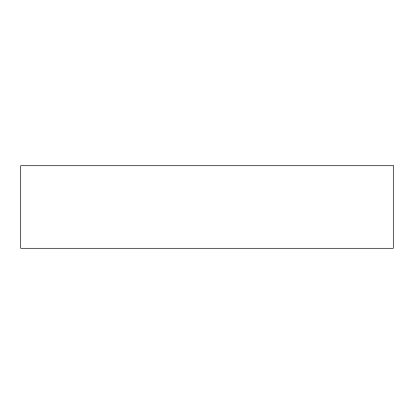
<?xml version="1.0" encoding="UTF-8"?>
<svg xmlns="http://www.w3.org/2000/svg" width="414" height="414" viewBox="0 0 414 414"><rect width="100%" height="100%" fill="white"/><g stroke="black" fill="none" stroke-linecap="round" stroke-linejoin="round"><path stroke-width="0.62" d="M393.3 165.709L20.7 165.709L20.7 248.291L393.3 248.291L393.3 165.709"/></g></svg>
